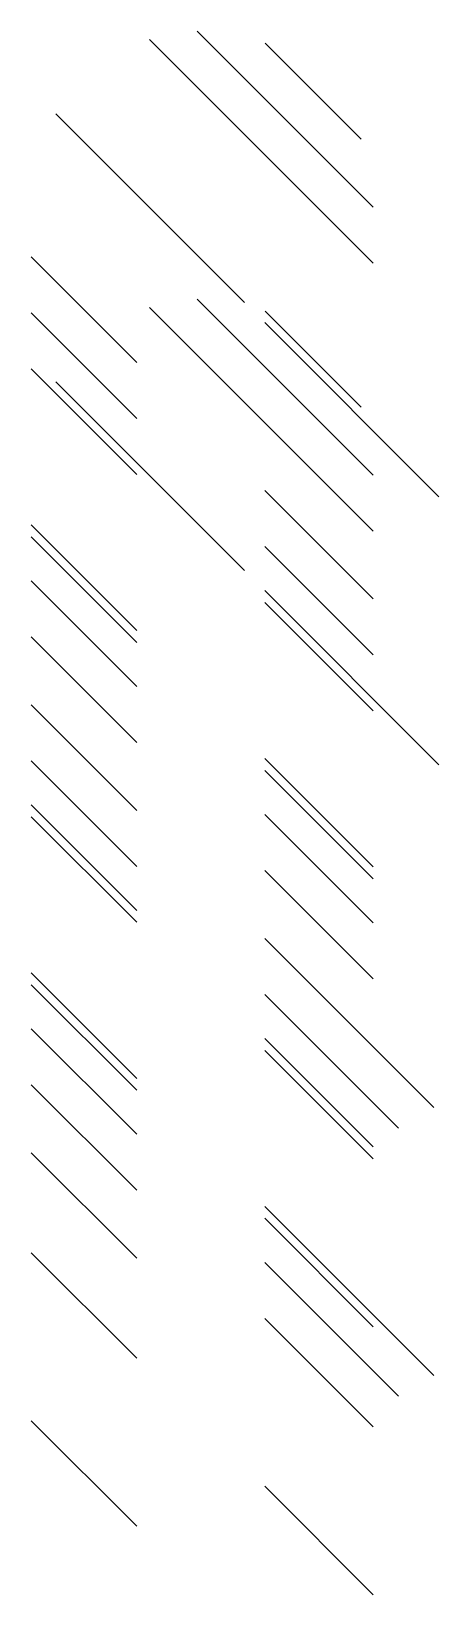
# Model space of a CAD drawing. Extents: x -55 to 73, y -33 to 52.
# Drawn here: x 28.469 to 28.63, y 37.362 to 37.979 of the extents above; entities that cross this region are included whole.
import ezdxf

# ---------------------------------------------------------------- set-up
doc = ezdxf.new("R2010")
doc.units = 0
doc.layers.get('0').update_dxf_attribs({"linetype": 'CONTINUOUS'})

# ---------------------------------------------------------------- blocks, each defined once
blk = doc.blocks.new('*X')
at = {"color": 0}
for p, q in [((1.061, -34.4269), (1.1985, -34.2894)), ((1.5472, -34.4269), (1.6807, -34.2933)), ((1.5914, -34.4269), (1.6969, -34.3213)), ((0.831, -34.4801), (0.9699, -34.3413)), ((0.8375, -34.5178), (1.0141, -34.3413)), ((0.8404, -34.4265), (0.9162, -34.3508)), ((1.1936, -34.4269), (1.2792, -34.3413)), ((1.2378, -34.4269), (1.3234, -34.3413)), ((1.282, -34.4269), (1.3676, -34.3413)), ((1.4146, -34.4269), (1.5002, -34.3413)), ((1.6356, -34.4269), (1.7212, -34.3413)), ((1.7681, -34.4269), (1.8538, -34.3413)), ((0.8961, -34.5918), (1.0451, -34.4428)), ((1.0092, -34.6113), (1.0926, -34.5279)), ((1.0534, -34.6113), (1.1368, -34.5279)), ((1.0976, -34.6113), (1.181, -34.5279)), ((1.2302, -34.6113), (1.3135, -34.5279)), ((1.3628, -34.6113), (1.4461, -34.5279)), ((1.407, -34.6113), (1.4903, -34.5279)), ((1.4512, -34.6113), (1.5345, -34.5279)), ((1.5838, -34.6113), (1.6671, -34.5279)), ((1.7164, -34.6113), (1.7997, -34.5279))]:
    blk.add_line(p, q, dxfattribs=at)
blk = doc.blocks.new('PSENSE')
at = {"color": 0, "xscale": 0.5, "yscale": 0.5, "zscale": 0.5}
for p in [(-12.8713, 21.21674), (-12.8713, 21.21674), (-12.76551, 21.21674), (-12.76551, 21.21674)]:
    blk.add_blockref('*X', p, dxfattribs=at)

msp = doc.modelspace()

# ---------------------------------------------------------------- block references
at = {"color": 0, "rotation": 270}
msp.add_blockref('PSENSE', (24.55813, 25.52369), dxfattribs=at)

doc.saveas('drawing.dxf')
